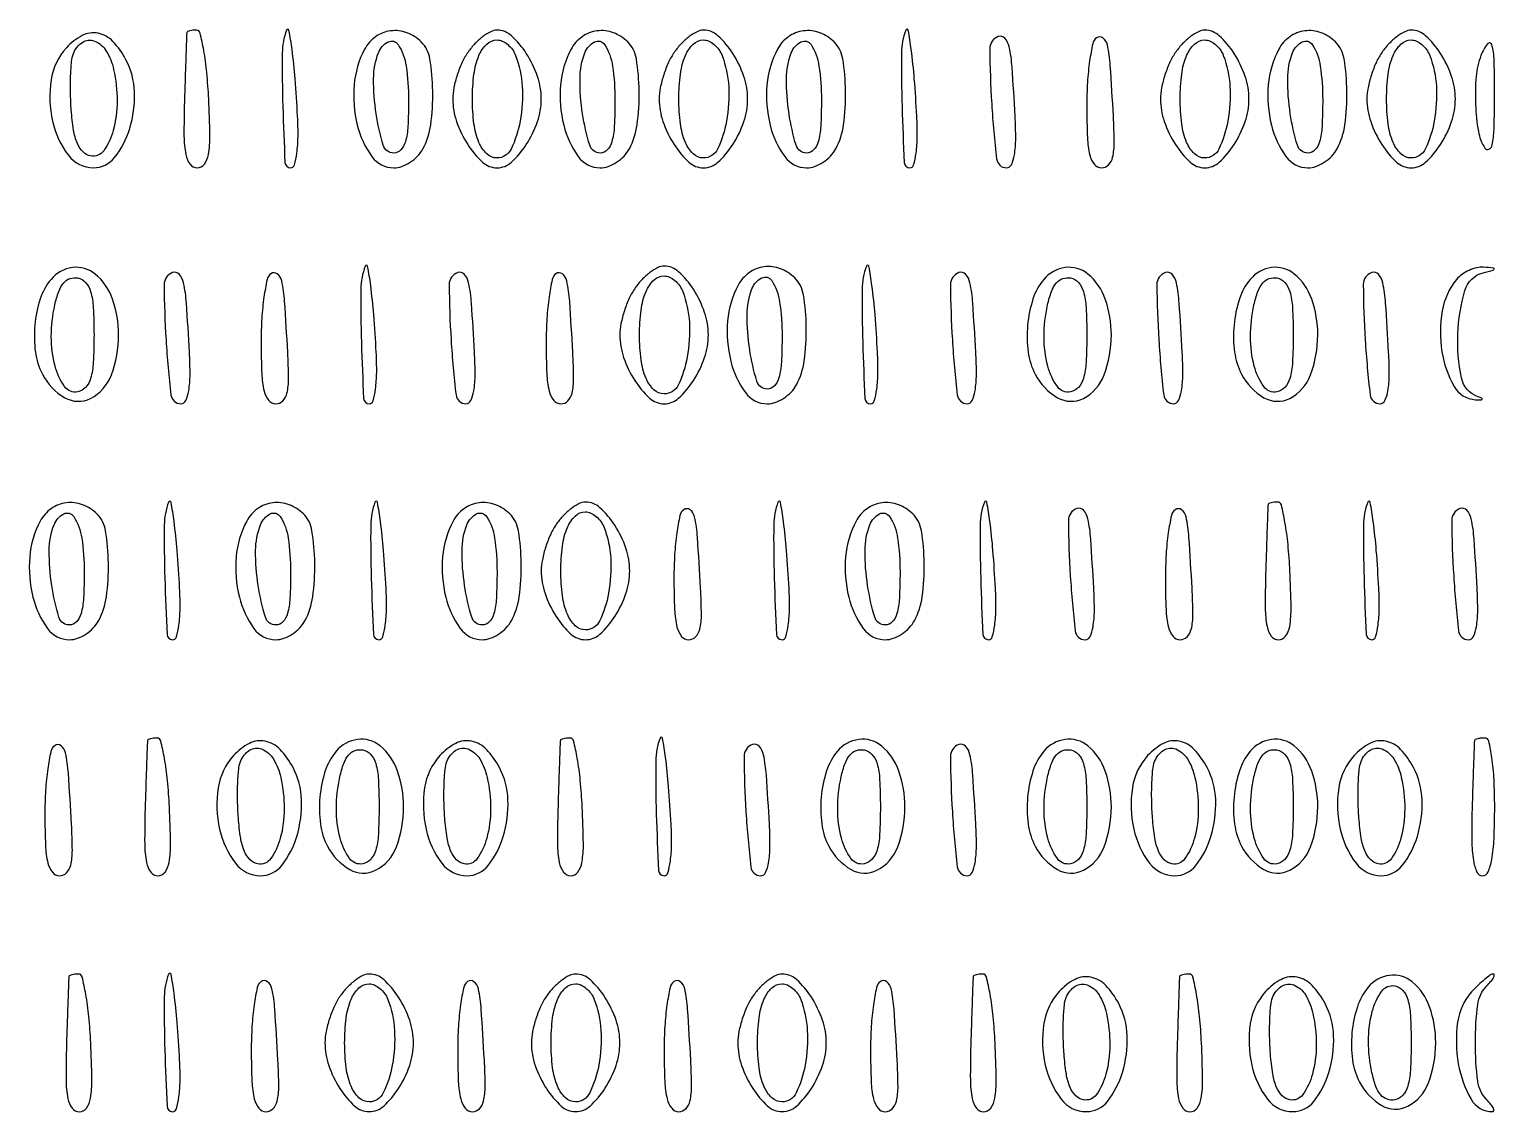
# Model space of a CAD drawing. Extents: x 3 to 461, y 1 to 447.
# Drawn here: x 311.9 to 461, y 121 to 231.1 of the extents above; entities that cross this region are included whole.
import ezdxf

# ---------------------------------------------------------------- set-up
doc = ezdxf.new("R2010")
doc.units = 0

msp = doc.modelspace()

# ---------------------------------------------------------------- linework, layer by layer
for points in [[(338.085151, 231, 0.087437), (337.651789, 228.669279, 0.009757), (337.706602, 223.246725, 0.004642), (337.928602, 217.543378, 0.400147), (338.5, 216.998831, 0.336411), (338.886905, 217.292325, 0.034554), (339.13417, 218.489231, 0.030884), (339.256808, 220.168701, 0.016523), (339.211239, 222.249378, 0.005952), (338.955966, 226.062615, 0.012309), (338.647873, 229.032599, 0.015502), (338.335815, 230.978859, 0.757581)], [(401.085151, 231, 0.087437), (400.651789, 228.669279, 0.009757), (400.706602, 223.246725, 0.004642), (400.928602, 217.543378, 0.400147), (401.5, 216.998831, 0.336411), (401.886905, 217.292325, 0.034554), (402.13417, 218.489231, 0.030884), (402.256808, 220.168701, 0.016523), (402.211239, 222.249378, 0.005952), (401.955966, 226.062615, 0.012309), (401.647873, 229.032599, 0.015502), (401.335815, 230.978859, 0.757581)], [(315.688493, 229.208283, 0.146573), (314.136518, 225.949737, 0.094226), (314.281883, 221.735413, 0.106996), (315.895251, 218.268519, 0.234686), (318.448984, 217, 0.229487), (320.59742, 218.040897, 0.094441), (322.130897, 220.98537, 0.08186), (322.613628, 224.722252, 0.112064), (321.750737, 227.991142, 0.070025), (320.423297, 229.846215, 0.154137), (318.912836, 230.679258, 0.170459), (317.30555, 230.453521, 0.089746)], [(320.5, 227, -0.054125), (320.846857, 223.802643, -0.06511), (320.454802, 220.806647, -0.088961), (319.488179, 218.740628, -0.293799), (318.158318, 218.202959, -0.150415), (317.3844, 218.611687, -0.097019), (316.813491, 219.459076, -0.060694), (316.421332, 220.832132, -0.021306), (316.186912, 222.873031, -0.013057), (316.106103, 224.642233, -0.014399), (316.121982, 226.356317, -0.013886), (316.218065, 227.813788, -0.068308), (316.405527, 228.614404, -0.156254), (317.323686, 229.758186, -0.244706), (318.551104, 229.886804, -0.164407), (319.752888, 228.871529, -0.081989)], [(327.948969, 230.75, 0.041225), (327.925395, 230.552751, 0.000213), (327.854482, 228.590464, 0.000953), (327.778922, 226.355126, 0.000604), (327.698969, 223.749453, 0.008385), (327.654197, 220.223465, 0.046603), (327.837795, 218.340736, 0.113805), (328.271336, 217.361997, 0.235737), (329, 216.9972, 0.240193), (329.728644, 217.367617, 0.11645), (330.143782, 218.357314, 0.045576), (330.287215, 220.286166, 0.007631), (330.167941, 223.997747, 0.012277), (329.97449, 226.682188, 0.020043), (329.663779, 228.943088, 0.014965), (329.294937, 230.703073, 0.34652), (328.917941, 231, 0.025607), (328.562603, 230.98179, 0.037541), (328.254655, 230.926562, 0.042043), (328.026543, 230.846759, 0.241769)], [(346.035184, 229.065741, 0.102467), (344.961603, 225.430656, 0.081153), (345.285668, 221.336995, 0.096792), (346.767299, 218.139596, 0.240451), (349, 217, 0.087112), (349.814841, 217.14305, 0.057687), (350.666888, 217.568188, 0.056109), (351.425485, 218.194495, 0.069395), (351.964816, 218.934259, 0.089), (352.755213, 221.369292, 0.037893), (352.963495, 224.803088, 0.036114), (352.675941, 228.08613, 0.157748), (351.8, 229.8, 0.10819), (350.338635, 230.736392, 0.120833), (348.679399, 230.926055, 0.123406), (347.146845, 230.32765, 0.115908)], [(350.5, 223.916667, -0.012409), (350.432981, 221.216686, -0.055186), (350.180769, 219.652778, -0.119089), (349.714204, 218.813188, -0.209622), (349, 218.5, -0.330718), (347.93144, 219.293583, -0.035307), (347.205859, 222.498684, -0.039267), (346.943035, 226.065474, -0.090614), (347.437438, 228.697562, -0.183417), (348.423445, 229.801104, -0.387822), (349.444309, 229.528284, -0.10731), (350.255965, 227.344995, -0.035546)], [(356.556704, 228.777494, 0.044665), (355.960362, 227.740155, 0.029378), (355.457282, 226.457321, 0.029541), (355.112573, 225.139961, 0.049256), (355, 224, 0.08296), (355.384051, 221.701247, 0.060137), (356.517914, 219.361199, 0.064438), (358.022747, 217.574726, 0.187674), (359.5, 217, 0.187674), (360.977253, 217.574726, 0.064438), (362.482086, 219.361199, 0.060137), (363.615949, 221.701247, 0.08296), (364, 224, 0.08296), (363.615949, 226.298753, 0.060137), (362.482086, 228.638801, 0.064438), (360.977253, 230.425274, 0.187674), (359.5, 231, 0.118749), (358.858798, 230.845537, 0.043522), (358.063438, 230.347139, 0.040112), (357.254788, 229.627905, 0.038184)], [(361.393011, 228.418213, -0.077848), (362.067957, 225.267426, -0.058914), (361.848321, 221.732228, -0.066921), (360.930747, 218.900765, -0.288574), (359.5, 218, -0.193661), (358.457969, 218.419329, -0.103071), (357.660311, 219.584745, -0.067458), (357.15885, 221.469182, -0.031352), (357, 224, -0.031352), (357.15885, 226.530818, -0.067458), (357.660311, 228.415255, -0.103071), (358.457969, 229.580671, -0.193661), (359.5, 230, -0.108103), (360.036953, 229.882535, -0.066431), (360.586556, 229.53535, -0.061865), (361.064978, 229.022986, -0.065386)], [(367.035184, 229.065741, 0.102467), (365.961603, 225.430656, 0.081153), (366.285668, 221.336995, 0.096792), (367.767299, 218.139596, 0.240451), (370, 217, 0.087112), (370.814841, 217.14305, 0.057687), (371.666888, 217.568188, 0.056109), (372.425485, 218.194495, 0.069395), (372.964816, 218.934259, 0.089), (373.755213, 221.369292, 0.037893), (373.963495, 224.803088, 0.036114), (373.675941, 228.08613, 0.157748), (372.8, 229.8, 0.10819), (371.338635, 230.736392, 0.120833), (369.679399, 230.926055, 0.123406), (368.146845, 230.32765, 0.115908)], [(371.5, 223.916667, -0.012409), (371.432981, 221.216686, -0.055186), (371.180769, 219.652778, -0.119089), (370.714204, 218.813188, -0.209622), (370, 218.5, -0.330718), (368.93144, 219.293583, -0.035307), (368.205859, 222.498684, -0.039267), (367.943035, 226.065474, -0.090614), (368.437438, 228.697562, -0.183417), (369.423445, 229.801104, -0.387822), (370.444309, 229.528284, -0.10731), (371.255965, 227.344995, -0.035546)], [(377.556704, 228.777494, 0.044665), (376.960362, 227.740155, 0.029378), (376.457282, 226.457321, 0.029541), (376.112573, 225.139961, 0.049256), (376, 224, 0.08296), (376.384051, 221.701247, 0.060137), (377.517914, 219.361199, 0.064438), (379.022747, 217.574726, 0.187674), (380.5, 217, 0.187674), (381.977253, 217.574726, 0.064438), (383.482086, 219.361199, 0.060137), (384.615949, 221.701247, 0.08296), (385, 224, 0.08296), (384.615949, 226.298753, 0.060137), (383.482086, 228.638801, 0.064438), (381.977253, 230.425274, 0.187674), (380.5, 231, 0.118749), (379.858798, 230.845537, 0.043522), (379.063438, 230.347139, 0.040112), (378.254788, 229.627905, 0.038184)], [(382.393011, 228.418213, -0.077848), (383.067957, 225.267426, -0.058914), (382.848321, 221.732228, -0.066921), (381.930747, 218.900765, -0.288574), (380.5, 218, -0.193661), (379.457969, 218.419329, -0.103071), (378.660311, 219.584745, -0.067458), (378.15885, 221.469182, -0.031352), (378, 224, -0.031352), (378.15885, 226.530818, -0.067458), (378.660311, 228.415255, -0.103071), (379.457969, 229.580671, -0.193661), (380.5, 230, -0.108103), (381.036953, 229.882535, -0.066431), (381.586556, 229.53535, -0.061865), (382.064978, 229.022986, -0.065386)], [(388.035184, 229.065741, 0.102467), (386.961603, 225.430656, 0.081153), (387.285668, 221.336995, 0.096792), (388.767299, 218.139596, 0.240451), (391, 217, 0.087112), (391.814841, 217.14305, 0.057687), (392.666888, 217.568188, 0.056109), (393.425485, 218.194495, 0.069395), (393.964816, 218.934259, 0.089), (394.755213, 221.369292, 0.037893), (394.963495, 224.803088, 0.036114), (394.675941, 228.08613, 0.157748), (393.8, 229.8, 0.10819), (392.338635, 230.736392, 0.120833), (390.679399, 230.926055, 0.123406), (389.146845, 230.32765, 0.115908)], [(392.5, 223.916667, -0.012409), (392.432981, 221.216686, -0.055186), (392.180769, 219.652778, -0.119089), (391.714204, 218.813188, -0.209622), (391, 218.5, -0.330718), (389.93144, 219.293583, -0.035307), (389.205859, 222.498684, -0.039267), (388.943035, 226.065474, -0.090614), (389.437438, 228.697562, -0.183417), (390.423445, 229.801104, -0.387822), (391.444309, 229.528284, -0.10731), (392.255965, 227.344995, -0.035546)], [(410.5, 230.346807, 0.322756), (409.629225, 229.118613, 0.013709), (409.826833, 223.488755, 0.013518), (410.329002, 217.895218, 0.380316), (411.335327, 216.999378, 0.293132), (411.829433, 217.315913, 0.066457), (412.135998, 218.313894, 0.040687), (412.271923, 219.928477, 0.014401), (412.211239, 222.249378, 0.003469), (411.902462, 227.233127, 0.034877), (411.614867, 229.295715, 0.129863), (411.175309, 230.168494, 0.302673)], [(420.5, 230.224355, 0.184699), (420.107947, 229.624161, 0.017745), (419.79375, 227.876306, 0.020716), (419.572865, 225.69568, 0.014882), (419.5, 223.248177, 0.009975), (419.56348, 220.066693, 0.048945), (419.809934, 218.288372, 0.111046), (420.273479, 217.344973, 0.227219), (421, 216.997555, 0.202174), (421.708203, 217.296787, 0.137198), (422.133048, 218.07564, 0.058818), (422.296213, 219.56433, 0.011652), (422.211239, 222.249378, 0.003302), (421.892537, 227.421329, 0.035821), (421.601458, 229.49047, 0.175802), (421.149353, 230.212521, 0.334226)], [(428.556704, 228.777494, 0.044665), (427.960362, 227.740155, 0.029378), (427.457282, 226.457321, 0.029541), (427.112573, 225.139961, 0.049256), (427, 224, 0.08296), (427.384051, 221.701247, 0.060137), (428.517914, 219.361199, 0.064438), (430.022747, 217.574726, 0.187674), (431.5, 217, 0.187674), (432.977253, 217.574726, 0.064438), (434.482086, 219.361199, 0.060137), (435.615949, 221.701247, 0.08296), (436, 224, 0.08296), (435.615949, 226.298753, 0.060137), (434.482086, 228.638801, 0.064438), (432.977253, 230.425274, 0.187674), (431.5, 231, 0.118749), (430.858798, 230.845537, 0.043522), (430.063438, 230.347139, 0.040112), (429.254788, 229.627905, 0.038184)], [(433.393011, 228.418213, -0.077848), (434.067957, 225.267426, -0.058914), (433.848321, 221.732228, -0.066921), (432.930747, 218.900765, -0.288574), (431.5, 218, -0.193661), (430.457969, 218.419329, -0.103071), (429.660311, 219.584745, -0.067458), (429.15885, 221.469182, -0.031352), (429, 224, -0.031352), (429.15885, 226.530818, -0.067458), (429.660311, 228.415255, -0.103071), (430.457969, 229.580671, -0.193661), (431.5, 230, -0.108103), (432.036953, 229.882535, -0.066431), (432.586556, 229.53535, -0.061865), (433.064978, 229.022986, -0.065386)], [(439.035184, 229.065741, 0.102467), (437.961603, 225.430656, 0.081153), (438.285668, 221.336995, 0.096792), (439.767299, 218.139596, 0.240451), (442, 217, 0.087112), (442.814841, 217.14305, 0.057687), (443.666888, 217.568188, 0.056109), (444.425485, 218.194495, 0.069395), (444.964816, 218.934259, 0.089), (445.755213, 221.369292, 0.037893), (445.963495, 224.803088, 0.036114), (445.675941, 228.08613, 0.157748), (444.8, 229.8, 0.10819), (443.338635, 230.736392, 0.120833), (441.679399, 230.926055, 0.123406), (440.146845, 230.32765, 0.115908)], [(443.5, 223.916667, -0.012409), (443.432981, 221.216686, -0.055186), (443.180769, 219.652778, -0.119089), (442.714204, 218.813188, -0.209622), (442, 218.5, -0.330718), (440.93144, 219.293583, -0.035307), (440.205859, 222.498684, -0.039267), (439.943035, 226.065474, -0.090614), (440.437438, 228.697562, -0.183417), (441.423445, 229.801104, -0.387822), (442.444309, 229.528284, -0.10731), (443.255965, 227.344995, -0.035546)], [(449.556704, 228.777494, 0.044665), (448.960362, 227.740155, 0.029378), (448.457282, 226.457321, 0.029541), (448.112573, 225.139961, 0.049256), (448, 224, 0.08296), (448.384051, 221.701247, 0.060137), (449.517914, 219.361199, 0.064438), (451.022747, 217.574726, 0.187674), (452.5, 217, 0.187674), (453.977253, 217.574726, 0.064438), (455.482086, 219.361199, 0.060137), (456.615949, 221.701247, 0.08296), (457, 224, 0.08296), (456.615949, 226.298753, 0.060137), (455.482086, 228.638801, 0.064438), (453.977253, 230.425274, 0.187674), (452.5, 231, 0.118749), (451.858798, 230.845537, 0.043522), (451.063438, 230.347139, 0.040112), (450.254788, 229.627905, 0.038184)], [(454.393011, 228.418213, -0.077848), (455.067957, 225.267426, -0.058914), (454.848321, 221.732228, -0.066921), (453.930747, 218.900765, -0.288574), (452.5, 218, -0.193661), (451.457969, 218.419329, -0.103071), (450.660311, 219.584745, -0.067458), (450.15885, 221.469182, -0.031352), (450, 224, -0.031352), (450.15885, 226.530818, -0.067458), (450.660311, 228.415255, -0.103071), (451.457969, 229.580671, -0.193661), (452.5, 230, -0.108103), (453.036953, 229.882535, -0.066431), (453.586556, 229.53535, -0.061865), (454.064978, 229.022986, -0.065386)], [(459.606989, 228.418213, 0.069778), (459.114693, 226.287643, 0.032375), (459.049185, 223.442673, 0.031654), (459.338037, 220.701609, 0.101712), (460, 219, 0.385706), (460.412307, 218.889958, 0.226497), (460.744463, 219.326991, 0.042474), (460.931594, 220.885336, 0.008041), (460.984687, 223.75, 0.005483), (460.948959, 227.945039, 0.066973), (460.704467, 229.528118, 0.618275), (460.261145, 229.607105, 0.06841)], [(314.128383, 205.654692, 0.094502), (313.029005, 203.662605, 0.056296), (312.480181, 201.001153, 0.055896), (312.537255, 198.255785, 0.087426), (313.249263, 196.008858, 0.141095), (315.527863, 193.619235, 0.256504), (318.150066, 193.549324, 0.186428), (320.262851, 195.926188, 0.089745), (321, 200, 0.083882), (320.383884, 203.646661, 0.137736), (318.606715, 206.197571, 0.207897), (316.303572, 206.856354, 0.188878)], [(318.5, 200, -0.012749), (318.428621, 197.201057, -0.057027), (318.159655, 195.585016, -0.114121), (317.64899, 194.663679, -0.163219), (316.841682, 194.208027, -0.294654), (315.507853, 194.745168, -0.089595), (314.543156, 196.814921, -0.065138), (314.157413, 199.827485, -0.053417), (314.512227, 203.055668, -0.033266), (314.910571, 204.426945, -0.089246), (315.420073, 205.30206, -0.134895), (316.06031, 205.737601, -0.130598), (316.841682, 205.791973, -0.163219), (317.64899, 205.336321, -0.114121), (318.159655, 204.414984, -0.057027), (318.428621, 202.798943, -0.012749)], [(326.5, 206.346807, 0.322756), (325.629225, 205.118613, 0.013709), (325.826833, 199.488755, 0.013518), (326.329002, 193.895218, 0.380316), (327.335327, 192.999378, 0.293132), (327.829433, 193.315913, 0.066457), (328.135998, 194.313894, 0.040687), (328.271923, 195.928477, 0.014401), (328.211239, 198.249378, 0.003469), (327.902462, 203.233127, 0.034877), (327.614867, 205.295715, 0.129863), (327.175309, 206.168494, 0.302673)], [(336.5, 206.224355, 0.184699), (336.107947, 205.624161, 0.017745), (335.79375, 203.876306, 0.020716), (335.572865, 201.69568, 0.014882), (335.5, 199.248177, 0.009975), (335.56348, 196.066693, 0.048945), (335.809934, 194.288372, 0.111046), (336.273479, 193.344973, 0.227219), (337, 192.997555, 0.202174), (337.708203, 193.296787, 0.137198), (338.133048, 194.07564, 0.058818), (338.296213, 195.56433, 0.011652), (338.211239, 198.249378, 0.003302), (337.892537, 203.421329, 0.035821), (337.601458, 205.49047, 0.175802), (337.149353, 206.212521, 0.334226)], [(346.085151, 207, 0.087437), (345.651789, 204.669279, 0.009757), (345.706602, 199.246725, 0.004642), (345.928602, 193.543378, 0.400147), (346.5, 192.998831, 0.336411), (346.886905, 193.292325, 0.034554), (347.13417, 194.489231, 0.030884), (347.256808, 196.168701, 0.016523), (347.211239, 198.249378, 0.005952), (346.955966, 202.062615, 0.012309), (346.647873, 205.032599, 0.015502), (346.335815, 206.978859, 0.757581)], [(355.5, 206.346807, 0.322756), (354.629225, 205.118613, 0.013709), (354.826833, 199.488755, 0.013518), (355.329002, 193.895218, 0.380316), (356.335327, 192.999378, 0.293132), (356.829433, 193.315913, 0.066457), (357.135998, 194.313894, 0.040687), (357.271923, 195.928477, 0.014401), (357.211239, 198.249378, 0.003469), (356.902462, 203.233127, 0.034877), (356.614867, 205.295715, 0.129863), (356.175309, 206.168494, 0.302673)], [(365.5, 206.224355, 0.184699), (365.107947, 205.624161, 0.017745), (364.79375, 203.876306, 0.020716), (364.572865, 201.69568, 0.014882), (364.5, 199.248177, 0.009975), (364.56348, 196.066693, 0.048945), (364.809934, 194.288372, 0.111046), (365.273479, 193.344973, 0.227219), (366, 192.997555, 0.202174), (366.708203, 193.296787, 0.137198), (367.133048, 194.07564, 0.058818), (367.296213, 195.56433, 0.011652), (367.211239, 198.249378, 0.003302), (366.892537, 203.421329, 0.035821), (366.601458, 205.49047, 0.175802), (366.149353, 206.212521, 0.334226)], [(373.556704, 204.777494, 0.044665), (372.960362, 203.740155, 0.029378), (372.457282, 202.457321, 0.029541), (372.112573, 201.139961, 0.049256), (372, 200, 0.08296), (372.384051, 197.701247, 0.060137), (373.517914, 195.361199, 0.064438), (375.022747, 193.574726, 0.187674), (376.5, 193, 0.187674), (377.977253, 193.574726, 0.064438), (379.482086, 195.361199, 0.060137), (380.615949, 197.701247, 0.08296), (381, 200, 0.08296), (380.615949, 202.298753, 0.060137), (379.482086, 204.638801, 0.064438), (377.977253, 206.425274, 0.187674), (376.5, 207, 0.118749), (375.858798, 206.845537, 0.043522), (375.063438, 206.347139, 0.040112), (374.254788, 205.627905, 0.038184)], [(378.393011, 204.418213, -0.077848), (379.067957, 201.267426, -0.058914), (378.848321, 197.732228, -0.066921), (377.930747, 194.900765, -0.288574), (376.5, 194, -0.193661), (375.457969, 194.419329, -0.103071), (374.660311, 195.584745, -0.067458), (374.15885, 197.469182, -0.031352), (374, 200, -0.031352), (374.15885, 202.530818, -0.067458), (374.660311, 204.415255, -0.103071), (375.457969, 205.580671, -0.193661), (376.5, 206, -0.108103), (377.036953, 205.882535, -0.066431), (377.586556, 205.53535, -0.061865), (378.064978, 205.022986, -0.065386)], [(384.035184, 205.065741, 0.102467), (382.961603, 201.430656, 0.081153), (383.285668, 197.336995, 0.096792), (384.767299, 194.139596, 0.240451), (387, 193, 0.087112), (387.814841, 193.14305, 0.057687), (388.666888, 193.568188, 0.056109), (389.425485, 194.194495, 0.069395), (389.964816, 194.934259, 0.089), (390.755213, 197.369292, 0.037893), (390.963495, 200.803088, 0.036114), (390.675941, 204.08613, 0.157748), (389.8, 205.8, 0.10819), (388.338635, 206.736392, 0.120833), (386.679399, 206.926055, 0.123406), (385.146845, 206.32765, 0.115908)], [(388.5, 199.916667, -0.012409), (388.432981, 197.216686, -0.055186), (388.180769, 195.652778, -0.119089), (387.714204, 194.813188, -0.209622), (387, 194.5, -0.330718), (385.93144, 195.293583, -0.035307), (385.205859, 198.498684, -0.039267), (384.943035, 202.065474, -0.090614), (385.437438, 204.697562, -0.183417), (386.423445, 205.801104, -0.387822), (387.444309, 205.528284, -0.10731), (388.255965, 203.344995, -0.035546)], [(397.085151, 207, 0.087437), (396.651789, 204.669279, 0.009757), (396.706602, 199.246725, 0.004642), (396.928602, 193.543378, 0.400147), (397.5, 192.998831, 0.336411), (397.886905, 193.292325, 0.034554), (398.13417, 194.489231, 0.030884), (398.256808, 196.168701, 0.016523), (398.211239, 198.249378, 0.005952), (397.955966, 202.062615, 0.012309), (397.647873, 205.032599, 0.015502), (397.335815, 206.978859, 0.757581)], [(406.5, 206.346807, 0.322756), (405.629225, 205.118613, 0.013709), (405.826833, 199.488755, 0.013518), (406.329002, 193.895218, 0.380316), (407.335327, 192.999378, 0.293132), (407.829433, 193.315913, 0.066457), (408.135998, 194.313894, 0.040687), (408.271923, 195.928477, 0.014401), (408.211239, 198.249378, 0.003469), (407.902462, 203.233127, 0.034877), (407.614867, 205.295715, 0.129863), (407.175309, 206.168494, 0.302673)], [(415.128383, 205.654692, 0.094502), (414.029005, 203.662605, 0.056296), (413.480181, 201.001153, 0.055896), (413.537255, 198.255785, 0.087426), (414.249263, 196.008858, 0.141095), (416.527863, 193.619235, 0.256504), (419.150066, 193.549324, 0.186428), (421.262851, 195.926188, 0.089745), (422, 200, 0.083882), (421.383884, 203.646661, 0.137736), (419.606715, 206.197571, 0.207897), (417.303572, 206.856354, 0.188878)], [(419.5, 200, -0.012749), (419.428621, 197.201057, -0.057027), (419.159655, 195.585016, -0.114121), (418.64899, 194.663679, -0.163219), (417.841682, 194.208027, -0.294654), (416.507853, 194.745168, -0.089595), (415.543156, 196.814921, -0.065138), (415.157413, 199.827485, -0.053417), (415.512227, 203.055668, -0.033266), (415.910571, 204.426945, -0.089246), (416.420073, 205.30206, -0.134895), (417.06031, 205.737601, -0.130598), (417.841682, 205.791973, -0.163219), (418.64899, 205.336321, -0.114121), (419.159655, 204.414984, -0.057027), (419.428621, 202.798943, -0.012749)], [(427.5, 206.346807, 0.322756), (426.629225, 205.118613, 0.013709), (426.826833, 199.488755, 0.013518), (427.329002, 193.895218, 0.380316), (428.335327, 192.999378, 0.293132), (428.829433, 193.315913, 0.066457), (429.135998, 194.313894, 0.040687), (429.271923, 195.928477, 0.014401), (429.211239, 198.249378, 0.003469), (428.902462, 203.233127, 0.034877), (428.614867, 205.295715, 0.129863), (428.175309, 206.168494, 0.302673)], [(436.128383, 205.654692, 0.094502), (435.029005, 203.662605, 0.056296), (434.480181, 201.001153, 0.055896), (434.537255, 198.255785, 0.087426), (435.249263, 196.008858, 0.141095), (437.527863, 193.619235, 0.256504), (440.150066, 193.549324, 0.186428), (442.262851, 195.926188, 0.089745), (443, 200, 0.083882), (442.383884, 203.646661, 0.137736), (440.606715, 206.197571, 0.207897), (438.303572, 206.856354, 0.188878)], [(440.5, 200, -0.012749), (440.428621, 197.201057, -0.057027), (440.159655, 195.585016, -0.114121), (439.64899, 194.663679, -0.163219), (438.841682, 194.208027, -0.294654), (437.507853, 194.745168, -0.089595), (436.543156, 196.814921, -0.065138), (436.157413, 199.827485, -0.053417), (436.512227, 203.055668, -0.033266), (436.910571, 204.426945, -0.089246), (437.420073, 205.30206, -0.134895), (438.06031, 205.737601, -0.130598), (438.841682, 205.791973, -0.163219), (439.64899, 205.336321, -0.114121), (440.159655, 204.414984, -0.057027), (440.428621, 202.798943, -0.012749)], [(448.5, 206.346807, 0.322756), (447.629225, 205.118613, 0.013709), (447.826833, 199.488755, 0.013518), (448.329002, 193.895218, 0.380316), (449.335327, 192.999378, 0.293132), (449.829433, 193.315913, 0.066457), (450.135998, 194.313894, 0.040687), (450.271923, 195.928477, 0.014401), (450.211239, 198.249378, 0.003469), (449.902462, 203.233127, 0.034877), (449.614867, 205.295715, 0.129863), (449.175309, 206.168494, 0.302673)], [(457.128383, 205.654692, 0.132013), (455.663901, 202.46328, 0.080528), (455.634706, 198.291062, 0.091521), (456.864753, 194.771808, 0.250247), (459.025117, 193.412567, 0.013599), (459.553858, 193.3893, 0.207978), (459.718997, 193.457825, 0.516859), (459.699514, 193.560947, 0.024739), (459.316149, 193.714294, -0.264486), (457.619722, 195.638284, -0.061359), (457.248633, 200.10269, -0.061305), (457.9722, 204.527529, -0.262842), (459.816149, 206.323414, 0.003066), (460.85236, 206.60381, 0.309421), (460.94425, 206.712852, 0.418303), (460.867356, 206.805587, 0.003749), (459.872445, 206.883999, 0.074273), (459.167371, 206.829514, 0.048985), (458.39501, 206.57074, 0.048404), (457.675768, 206.160922, 0.065953)], [(313.035184, 181.065741, 0.102467), (311.961603, 177.430656, 0.081153), (312.285668, 173.336995, 0.096792), (313.767299, 170.139596, 0.240451), (316, 169, 0.087112), (316.814841, 169.14305, 0.057687), (317.666888, 169.568188, 0.056109), (318.425485, 170.194495, 0.069395), (318.964816, 170.934259, 0.089), (319.755213, 173.369292, 0.037893), (319.963495, 176.803088, 0.036114), (319.675941, 180.08613, 0.157748), (318.8, 181.8, 0.10819), (317.338635, 182.736392, 0.120833), (315.679399, 182.926055, 0.123406), (314.146845, 182.32765, 0.115908)], [(317.5, 175.916667, -0.012409), (317.432981, 173.216686, -0.055186), (317.180769, 171.652778, -0.119089), (316.714204, 170.813188, -0.209622), (316, 170.5, -0.330718), (314.93144, 171.293583, -0.035307), (314.205859, 174.498684, -0.039267), (313.943035, 178.065474, -0.090614), (314.437438, 180.697562, -0.183417), (315.423445, 181.801104, -0.387822), (316.444309, 181.528284, -0.10731), (317.255965, 179.344995, -0.035546)], [(326.085151, 183, 0.087437), (325.651789, 180.669279, 0.009757), (325.706602, 175.246725, 0.004642), (325.928602, 169.543378, 0.400147), (326.5, 168.998831, 0.336411), (326.886905, 169.292325, 0.034554), (327.13417, 170.489231, 0.030884), (327.256808, 172.168701, 0.016523), (327.211239, 174.249378, 0.005952), (326.955966, 178.062615, 0.012309), (326.647873, 181.032599, 0.015502), (326.335815, 182.978859, 0.757581)], [(334.035184, 181.065741, 0.102467), (332.961603, 177.430656, 0.081153), (333.285668, 173.336995, 0.096792), (334.767299, 170.139596, 0.240451), (337, 169, 0.087112), (337.814841, 169.14305, 0.057687), (338.666888, 169.568188, 0.056109), (339.425485, 170.194495, 0.069395), (339.964816, 170.934259, 0.089), (340.755213, 173.369292, 0.037893), (340.963495, 176.803088, 0.036114), (340.675941, 180.08613, 0.157748), (339.8, 181.8, 0.10819), (338.338635, 182.736392, 0.120833), (336.679399, 182.926055, 0.123406), (335.146845, 182.32765, 0.115908)], [(338.5, 175.916667, -0.012409), (338.432981, 173.216686, -0.055186), (338.180769, 171.652778, -0.119089), (337.714204, 170.813188, -0.209622), (337, 170.5, -0.330718), (335.93144, 171.293583, -0.035307), (335.205859, 174.498684, -0.039267), (334.943035, 178.065474, -0.090614), (335.437438, 180.697562, -0.183417), (336.423445, 181.801104, -0.387822), (337.444309, 181.528284, -0.10731), (338.255965, 179.344995, -0.035546)], [(347.085151, 183, 0.087437), (346.651789, 180.669279, 0.009757), (346.706602, 175.246725, 0.004642), (346.928602, 169.543378, 0.400147), (347.5, 168.998831, 0.336411), (347.886905, 169.292325, 0.034554), (348.13417, 170.489231, 0.030884), (348.256808, 172.168701, 0.016523), (348.211239, 174.249378, 0.005952), (347.955966, 178.062615, 0.012309), (347.647873, 181.032599, 0.015502), (347.335815, 182.978859, 0.757581)], [(355.035184, 181.065741, 0.102467), (353.961603, 177.430656, 0.081153), (354.285668, 173.336995, 0.096792), (355.767299, 170.139596, 0.240451), (358, 169, 0.087112), (358.814841, 169.14305, 0.057687), (359.666888, 169.568188, 0.056109), (360.425485, 170.194495, 0.069395), (360.964816, 170.934259, 0.089), (361.755213, 173.369292, 0.037893), (361.963495, 176.803088, 0.036114), (361.675941, 180.08613, 0.157748), (360.8, 181.8, 0.10819), (359.338635, 182.736392, 0.120833), (357.679399, 182.926055, 0.123406), (356.146845, 182.32765, 0.115908)], [(359.5, 175.916667, -0.012409), (359.432981, 173.216686, -0.055186), (359.180769, 171.652778, -0.119089), (358.714204, 170.813188, -0.209622), (358, 170.5, -0.330718), (356.93144, 171.293583, -0.035307), (356.205859, 174.498684, -0.039267), (355.943035, 178.065474, -0.090614), (356.437438, 180.697562, -0.183417), (357.423445, 181.801104, -0.387822), (358.444309, 181.528284, -0.10731), (359.255965, 179.344995, -0.035546)], [(365.556704, 180.777494, 0.044665), (364.960362, 179.740155, 0.029378), (364.457282, 178.457321, 0.029541), (364.112573, 177.139961, 0.049256), (364, 176, 0.08296), (364.384051, 173.701247, 0.060137), (365.517914, 171.361199, 0.064438), (367.022747, 169.574726, 0.187674), (368.5, 169, 0.187674), (369.977253, 169.574726, 0.064438), (371.482086, 171.361199, 0.060137), (372.615949, 173.701247, 0.08296), (373, 176, 0.08296), (372.615949, 178.298753, 0.060137), (371.482086, 180.638801, 0.064438), (369.977253, 182.425274, 0.187674), (368.5, 183, 0.118749), (367.858798, 182.845537, 0.043522), (367.063438, 182.347139, 0.040112), (366.254788, 181.627905, 0.038184)], [(370.393011, 180.418213, -0.077848), (371.067957, 177.267426, -0.058914), (370.848321, 173.732228, -0.066921), (369.930747, 170.900765, -0.288574), (368.5, 170, -0.193661), (367.457969, 170.419329, -0.103071), (366.660311, 171.584745, -0.067458), (366.15885, 173.469182, -0.031352), (366, 176, -0.031352), (366.15885, 178.530818, -0.067458), (366.660311, 180.415255, -0.103071), (367.457969, 181.580671, -0.193661), (368.5, 182, -0.108103), (369.036953, 181.882535, -0.066431), (369.586556, 181.53535, -0.061865), (370.064978, 181.022986, -0.065386)], [(378.5, 182.224355, 0.184699), (378.107947, 181.624161, 0.017745), (377.79375, 179.876306, 0.020716), (377.572865, 177.69568, 0.014882), (377.5, 175.248177, 0.009975), (377.56348, 172.066693, 0.048945), (377.809934, 170.288372, 0.111046), (378.273479, 169.344973, 0.227219), (379, 168.997555, 0.202174), (379.708203, 169.296787, 0.137198), (380.133048, 170.07564, 0.058818), (380.296213, 171.56433, 0.011652), (380.211239, 174.249378, 0.003302), (379.892537, 179.421329, 0.035821), (379.601458, 181.49047, 0.175802), (379.149353, 182.212521, 0.334226)], [(388.085151, 183, 0.087437), (387.651789, 180.669279, 0.009757), (387.706602, 175.246725, 0.004642), (387.928602, 169.543378, 0.400147), (388.5, 168.998831, 0.336411), (388.886905, 169.292325, 0.034554), (389.13417, 170.489231, 0.030884), (389.256808, 172.168701, 0.016523), (389.211239, 174.249378, 0.005952), (388.955966, 178.062615, 0.012309), (388.647873, 181.032599, 0.015502), (388.335815, 182.978859, 0.757581)], [(396.035184, 181.065741, 0.102467), (394.961603, 177.430656, 0.081153), (395.285668, 173.336995, 0.096792), (396.767299, 170.139596, 0.240451), (399, 169, 0.087112), (399.814841, 169.14305, 0.057687), (400.666888, 169.568188, 0.056109), (401.425485, 170.194495, 0.069395), (401.964816, 170.934259, 0.089), (402.755213, 173.369292, 0.037893), (402.963495, 176.803088, 0.036114), (402.675941, 180.08613, 0.157748), (401.8, 181.8, 0.10819), (400.338635, 182.736392, 0.120833), (398.679399, 182.926055, 0.123406), (397.146845, 182.32765, 0.115908)], [(400.5, 175.916667, -0.012409), (400.432981, 173.216686, -0.055186), (400.180769, 171.652778, -0.119089), (399.714204, 170.813188, -0.209622), (399, 170.5, -0.330718), (397.93144, 171.293583, -0.035307), (397.205859, 174.498684, -0.039267), (396.943035, 178.065474, -0.090614), (397.437438, 180.697562, -0.183417), (398.423445, 181.801104, -0.387822), (399.444309, 181.528284, -0.10731), (400.255965, 179.344995, -0.035546)], [(409.085151, 183, 0.087437), (408.651789, 180.669279, 0.009757), (408.706602, 175.246725, 0.004642), (408.928602, 169.543378, 0.400147), (409.5, 168.998831, 0.336411), (409.886905, 169.292325, 0.034554), (410.13417, 170.489231, 0.030884), (410.256808, 172.168701, 0.016523), (410.211239, 174.249378, 0.005952), (409.955966, 178.062615, 0.012309), (409.647873, 181.032599, 0.015502), (409.335815, 182.978859, 0.757581)], [(418.5, 182.346807, 0.322756), (417.629225, 181.118613, 0.013709), (417.826833, 175.488755, 0.013518), (418.329002, 169.895218, 0.380316), (419.335327, 168.999378, 0.293132), (419.829433, 169.315913, 0.066457), (420.135998, 170.313894, 0.040687), (420.271923, 171.928477, 0.014401), (420.211239, 174.249378, 0.003469), (419.902462, 179.233127, 0.034877), (419.614867, 181.295715, 0.129863), (419.175309, 182.168494, 0.302673)], [(428.5, 182.224355, 0.184699), (428.107947, 181.624161, 0.017745), (427.79375, 179.876306, 0.020716), (427.572865, 177.69568, 0.014882), (427.5, 175.248177, 0.009975), (427.56348, 172.066693, 0.048945), (427.809934, 170.288372, 0.111046), (428.273479, 169.344973, 0.227219), (429, 168.997555, 0.202174), (429.708203, 169.296787, 0.137198), (430.133048, 170.07564, 0.058818), (430.296213, 171.56433, 0.011652), (430.211239, 174.249378, 0.003302), (429.892537, 179.421329, 0.035821), (429.601458, 181.49047, 0.175802), (429.149353, 182.212521, 0.334226)], [(437.948969, 182.75, 0.041225), (437.925395, 182.552751, 0.000213), (437.854482, 180.590464, 0.000953), (437.778922, 178.355126, 0.000604), (437.698969, 175.749453, 0.008385), (437.654197, 172.223465, 0.046603), (437.837795, 170.340736, 0.113805), (438.271336, 169.361997, 0.235737), (439, 168.9972, 0.240193), (439.728644, 169.367617, 0.11645), (440.143782, 170.357314, 0.045576), (440.287215, 172.286166, 0.007631), (440.167941, 175.997747, 0.012277), (439.97449, 178.682188, 0.020043), (439.663779, 180.943088, 0.014965), (439.294937, 182.703073, 0.34652), (438.917941, 183, 0.025607), (438.562603, 182.98179, 0.037541), (438.254655, 182.926562, 0.042043), (438.026543, 182.846759, 0.241769)], [(448.085151, 183, 0.087437), (447.651789, 180.669279, 0.009757), (447.706602, 175.246725, 0.004642), (447.928602, 169.543378, 0.400147), (448.5, 168.998831, 0.336411), (448.886905, 169.292325, 0.034554), (449.13417, 170.489231, 0.030884), (449.256808, 172.168701, 0.016523), (449.211239, 174.249378, 0.005952), (448.955966, 178.062615, 0.012309), (448.647873, 181.032599, 0.015502), (448.335815, 182.978859, 0.757581)], [(457.5, 182.346807, 0.322756), (456.629225, 181.118613, 0.013709), (456.826833, 175.488755, 0.013518), (457.329002, 169.895218, 0.380316), (458.335327, 168.999378, 0.293132), (458.829433, 169.315913, 0.066457), (459.135998, 170.313894, 0.040687), (459.271923, 171.928477, 0.014401), (459.211239, 174.249378, 0.003469), (458.902462, 179.233127, 0.034877), (458.614867, 181.295715, 0.129863), (458.175309, 182.168494, 0.302673)], [(314.5, 158.224355, 0.184699), (314.107947, 157.624161, 0.017745), (313.79375, 155.876306, 0.020716), (313.572865, 153.69568, 0.014882), (313.5, 151.248177, 0.009975), (313.56348, 148.066693, 0.048945), (313.809934, 146.288372, 0.111046), (314.273479, 145.344973, 0.227219), (315, 144.997555, 0.202174), (315.708203, 145.296787, 0.137198), (316.133048, 146.07564, 0.058818), (316.296213, 147.56433, 0.011652), (316.211239, 150.249378, 0.003302), (315.892537, 155.421329, 0.035821), (315.601458, 157.49047, 0.175802), (315.149353, 158.212521, 0.334226)], [(323.948969, 158.75, 0.041225), (323.925395, 158.552751, 0.000213), (323.854482, 156.590464, 0.000953), (323.778922, 154.355126, 0.000604), (323.698969, 151.749453, 0.008385), (323.654197, 148.223465, 0.046603), (323.837795, 146.340736, 0.113805), (324.271336, 145.361997, 0.235737), (325, 144.9972, 0.240193), (325.728644, 145.367617, 0.11645), (326.143782, 146.357314, 0.045576), (326.287215, 148.286166, 0.007631), (326.167941, 151.997747, 0.012277), (325.97449, 154.682188, 0.020043), (325.663779, 156.943088, 0.014965), (325.294937, 158.703073, 0.34652), (324.917941, 159, 0.025607), (324.562603, 158.98179, 0.037541), (324.254655, 158.926562, 0.042043), (324.026543, 158.846759, 0.241769)], [(332.688493, 157.208283, 0.146573), (331.136518, 153.949737, 0.094226), (331.281883, 149.735413, 0.106996), (332.895251, 146.268519, 0.234686), (335.448984, 145, 0.229487), (337.59742, 146.040897, 0.094441), (339.130897, 148.98537, 0.08186), (339.613628, 152.722252, 0.112064), (338.750737, 155.991142, 0.070025), (337.423297, 157.846215, 0.154137), (335.912836, 158.679258, 0.170459), (334.30555, 158.453521, 0.089746)], [(343.128383, 157.654692, 0.094502), (342.029005, 155.662605, 0.056296), (341.480181, 153.001153, 0.055896), (341.537255, 150.255785, 0.087426), (342.249263, 148.008858, 0.141095), (344.527863, 145.619235, 0.256504), (347.150066, 145.549324, 0.186428), (349.262851, 147.926188, 0.089745), (350, 152, 0.083882), (349.383884, 155.646661, 0.137736), (347.606715, 158.197571, 0.207897), (345.303572, 158.856354, 0.188878)], [(353.688493, 157.208283, 0.146573), (352.136518, 153.949737, 0.094226), (352.281883, 149.735413, 0.106996), (353.895251, 146.268519, 0.234686), (356.448984, 145, 0.229487), (358.59742, 146.040897, 0.094441), (360.130897, 148.98537, 0.08186), (360.613628, 152.722252, 0.112064), (359.750737, 155.991142, 0.070025), (358.423297, 157.846215, 0.154137), (356.912836, 158.679258, 0.170459), (355.30555, 158.453521, 0.089746)], [(365.948969, 158.75, 0.041225), (365.925395, 158.552751, 0.000213), (365.854482, 156.590464, 0.000953), (365.778922, 154.355126, 0.000604), (365.698969, 151.749453, 0.008385), (365.654197, 148.223465, 0.046603), (365.837795, 146.340736, 0.113805), (366.271336, 145.361997, 0.235737), (367, 144.9972, 0.240193), (367.728644, 145.367617, 0.11645), (368.143782, 146.357314, 0.045576), (368.287215, 148.286166, 0.007631), (368.167941, 151.997747, 0.012277), (367.97449, 154.682188, 0.020043), (367.663779, 156.943088, 0.014965), (367.294937, 158.703073, 0.34652), (366.917941, 159, 0.025607), (366.562603, 158.98179, 0.037541), (366.254655, 158.926562, 0.042043), (366.026543, 158.846759, 0.241769)], [(376.085151, 159, 0.087437), (375.651789, 156.669279, 0.009757), (375.706602, 151.246725, 0.004642), (375.928602, 145.543378, 0.400147), (376.5, 144.998831, 0.336411), (376.886905, 145.292325, 0.034554), (377.13417, 146.489231, 0.030884), (377.256808, 148.168701, 0.016523), (377.211239, 150.249378, 0.005952), (376.955966, 154.062615, 0.012309), (376.647873, 157.032599, 0.015502), (376.335815, 158.978859, 0.757581)], [(385.5, 158.346807, 0.322756), (384.629225, 157.118613, 0.013709), (384.826833, 151.488755, 0.013518), (385.329002, 145.895218, 0.380316), (386.335327, 144.999378, 0.293132), (386.829433, 145.315913, 0.066457), (387.135998, 146.313894, 0.040687), (387.271923, 147.928477, 0.014401), (387.211239, 150.249378, 0.003469), (386.902462, 155.233127, 0.034877), (386.614867, 157.295715, 0.129863), (386.175309, 158.168494, 0.302673)], [(394.128383, 157.654692, 0.094502), (393.029005, 155.662605, 0.056296), (392.480181, 153.001153, 0.055896), (392.537255, 150.255785, 0.087426), (393.249263, 148.008858, 0.141095), (395.527863, 145.619235, 0.256504), (398.150066, 145.549324, 0.186428), (400.262851, 147.926188, 0.089745), (401, 152, 0.083882), (400.383884, 155.646661, 0.137736), (398.606715, 158.197571, 0.207897), (396.303572, 158.856354, 0.188878)], [(406.5, 158.346807, 0.322756), (405.629225, 157.118613, 0.013709), (405.826833, 151.488755, 0.013518), (406.329002, 145.895218, 0.380316), (407.335327, 144.999378, 0.293132), (407.829433, 145.315913, 0.066457), (408.135998, 146.313894, 0.040687), (408.271923, 147.928477, 0.014401), (408.211239, 150.249378, 0.003469), (407.902462, 155.233127, 0.034877), (407.614867, 157.295715, 0.129863), (407.175309, 158.168494, 0.302673)], [(415.128383, 157.654692, 0.094502), (414.029005, 155.662605, 0.056296), (413.480181, 153.001153, 0.055896), (413.537255, 150.255785, 0.087426), (414.249263, 148.008858, 0.141095), (416.527863, 145.619235, 0.256504), (419.150066, 145.549324, 0.186428), (421.262851, 147.926188, 0.089745), (422, 152, 0.083882), (421.383884, 155.646661, 0.137736), (419.606715, 158.197571, 0.207897), (417.303572, 158.856354, 0.188878)], [(425.688493, 157.208283, 0.146573), (424.136518, 153.949737, 0.094226), (424.281883, 149.735413, 0.106996), (425.895251, 146.268519, 0.234686), (428.448984, 145, 0.229487), (430.59742, 146.040897, 0.094441), (432.130897, 148.98537, 0.08186), (432.613628, 152.722252, 0.112064), (431.750737, 155.991142, 0.070025), (430.423297, 157.846215, 0.154137), (428.912836, 158.679258, 0.170459), (427.30555, 158.453521, 0.089746)], [(436.128383, 157.654692, 0.094502), (435.029005, 155.662605, 0.056296), (434.480181, 153.001153, 0.055896), (434.537255, 150.255785, 0.087426), (435.249263, 148.008858, 0.141095), (437.527863, 145.619235, 0.256504), (440.150066, 145.549324, 0.186428), (442.262851, 147.926188, 0.089745), (443, 152, 0.083882), (442.383884, 155.646661, 0.137736), (440.606715, 158.197571, 0.207897), (438.303572, 158.856354, 0.188878)], [(446.688493, 157.208283, 0.146573), (445.136518, 153.949737, 0.094226), (445.281883, 149.735413, 0.106996), (446.895251, 146.268519, 0.234686), (449.448984, 145, 0.229487), (451.59742, 146.040897, 0.094441), (453.130897, 148.98537, 0.08186), (453.613628, 152.722252, 0.112064), (452.750737, 155.991142, 0.070025), (451.423297, 157.846215, 0.154137), (449.912836, 158.679258, 0.170459), (448.30555, 158.453521, 0.089746)], [(458.948969, 158.75, 0.041225), (458.925395, 158.552751, 0.000213), (458.854482, 156.590464, 0.000953), (458.778922, 154.355126, 0.000604), (458.698969, 151.749453, 0.009954), (458.668599, 148.572651, 0.036046), (458.834894, 146.559259, 0.064447), (459.180388, 145.372017, 0.298231), (459.75, 144.999453, 0.300278), (460.326277, 145.380201, 0.056765), (460.705338, 146.64998, 0.034114), (460.934618, 148.754989, 0.010073), (461, 152, 0.01259), (460.930567, 154.756986, 0.022889), (460.714286, 157, 0.020168), (460.405433, 158.676067, 0.350432), (460, 159, 0.023492), (459.613192, 158.981816, 0.034907), (459.27876, 158.926562, 0.037848), (459.029605, 158.846976, 0.251245)], [(337.5, 155, -0.054125), (337.846857, 151.802643, -0.06511), (337.454802, 148.806647, -0.088961), (336.488179, 146.740628, -0.293799), (335.158318, 146.202959, -0.150415), (334.3844, 146.611687, -0.097019), (333.813491, 147.459076, -0.060694), (333.421332, 148.832132, -0.021306), (333.186912, 150.873031, -0.013057), (333.106103, 152.642233, -0.014399), (333.121982, 154.356317, -0.013886), (333.218065, 155.813788, -0.068308), (333.405527, 156.614404, -0.156254), (334.323686, 157.758186, -0.244706), (335.551104, 157.886804, -0.164407), (336.752888, 156.871529, -0.081989)], [(347.5, 152, -0.012749), (347.428621, 149.201057, -0.057027), (347.159655, 147.585016, -0.114121), (346.64899, 146.663679, -0.163219), (345.841682, 146.208027, -0.294654), (344.507853, 146.745168, -0.089595), (343.543156, 148.814921, -0.065138), (343.157413, 151.827485, -0.053417), (343.512227, 155.055668, -0.033266), (343.910571, 156.426945, -0.089246), (344.420073, 157.30206, -0.134895), (345.06031, 157.737601, -0.130598), (345.841682, 157.791973, -0.163219), (346.64899, 157.336321, -0.114121), (347.159655, 156.414984, -0.057027), (347.428621, 154.798943, -0.012749)], [(358.5, 155, -0.054125), (358.846857, 151.802643, -0.06511), (358.454802, 148.806647, -0.088961), (357.488179, 146.740628, -0.293799), (356.158318, 146.202959, -0.150415), (355.3844, 146.611687, -0.097019), (354.813491, 147.459076, -0.060694), (354.421332, 148.832132, -0.021306), (354.186912, 150.873031, -0.013057), (354.106103, 152.642233, -0.014399), (354.121982, 154.356317, -0.013886), (354.218065, 155.813788, -0.068308), (354.405527, 156.614404, -0.156254), (355.323686, 157.758186, -0.244706), (356.551104, 157.886804, -0.164407), (357.752888, 156.871529, -0.081989)], [(398.5, 152, -0.012749), (398.428621, 149.201057, -0.057027), (398.159655, 147.585016, -0.114121), (397.64899, 146.663679, -0.163219), (396.841682, 146.208027, -0.294654), (395.507853, 146.745168, -0.089595), (394.543156, 148.814921, -0.065138), (394.157413, 151.827485, -0.053417), (394.512227, 155.055668, -0.033266), (394.910571, 156.426945, -0.089246), (395.420073, 157.30206, -0.134895), (396.06031, 157.737601, -0.130598), (396.841682, 157.791973, -0.163219), (397.64899, 157.336321, -0.114121), (398.159655, 156.414984, -0.057027), (398.428621, 154.798943, -0.012749)], [(419.5, 152, -0.012749), (419.428621, 149.201057, -0.057027), (419.159655, 147.585016, -0.114121), (418.64899, 146.663679, -0.163219), (417.841682, 146.208027, -0.294654), (416.507853, 146.745168, -0.089595), (415.543156, 148.814921, -0.065138), (415.157413, 151.827485, -0.053417), (415.512227, 155.055668, -0.033266), (415.910571, 156.426945, -0.089246), (416.420073, 157.30206, -0.134895), (417.06031, 157.737601, -0.130598), (417.841682, 157.791973, -0.163219), (418.64899, 157.336321, -0.114121), (419.159655, 156.414984, -0.057027), (419.428621, 154.798943, -0.012749)], [(430.5, 155, -0.054125), (430.846857, 151.802643, -0.06511), (430.454802, 148.806647, -0.088961), (429.488179, 146.740628, -0.293799), (428.158318, 146.202959, -0.150415), (427.3844, 146.611687, -0.097019), (426.813491, 147.459076, -0.060694), (426.421332, 148.832132, -0.021306), (426.186912, 150.873031, -0.013057), (426.106103, 152.642233, -0.014399), (426.121982, 154.356317, -0.013886), (426.218065, 155.813788, -0.068308), (426.405527, 156.614404, -0.156254), (427.323686, 157.758186, -0.244706), (428.551104, 157.886804, -0.164407), (429.752888, 156.871529, -0.081989)], [(440.5, 152, -0.012749), (440.428621, 149.201057, -0.057027), (440.159655, 147.585016, -0.114121), (439.64899, 146.663679, -0.163219), (438.841682, 146.208027, -0.294654), (437.507853, 146.745168, -0.089595), (436.543156, 148.814921, -0.065138), (436.157413, 151.827485, -0.053417), (436.512227, 155.055668, -0.033266), (436.910571, 156.426945, -0.089246), (437.420073, 157.30206, -0.134895), (438.06031, 157.737601, -0.130598), (438.841682, 157.791973, -0.163219), (439.64899, 157.336321, -0.114121), (440.159655, 156.414984, -0.057027), (440.428621, 154.798943, -0.012749)], [(451.5, 155, -0.054125), (451.846857, 151.802643, -0.06511), (451.454802, 148.806647, -0.088961), (450.488179, 146.740628, -0.293799), (449.158318, 146.202959, -0.150415), (448.3844, 146.611687, -0.097019), (447.813491, 147.459076, -0.060694), (447.421332, 148.832132, -0.021306), (447.186912, 150.873031, -0.013057), (447.106103, 152.642233, -0.014399), (447.121982, 154.356317, -0.013886), (447.218065, 155.813788, -0.068308), (447.405527, 156.614404, -0.156254), (448.323686, 157.758186, -0.244706), (449.551104, 157.886804, -0.164407), (450.752888, 156.871529, -0.081989)], [(315.948969, 134.75, 0.041225), (315.925395, 134.552751, 0.000213), (315.854482, 132.590464, 0.000953), (315.778922, 130.355126, 0.000604), (315.698969, 127.749453, 0.008385), (315.654197, 124.223465, 0.046603), (315.837795, 122.340736, 0.113805), (316.271336, 121.361997, 0.235737), (317, 120.9972, 0.240193), (317.728644, 121.367617, 0.11645), (318.143782, 122.357314, 0.045576), (318.287215, 124.286166, 0.007631), (318.167941, 127.997747, 0.012277), (317.97449, 130.682188, 0.020043), (317.663779, 132.943088, 0.014965), (317.294937, 134.703073, 0.34652), (316.917941, 135, 0.025607), (316.562603, 134.98179, 0.037541), (316.254655, 134.926562, 0.042043), (316.026543, 134.846759, 0.241769)], [(326.085151, 135, 0.087437), (325.651789, 132.669279, 0.009757), (325.706602, 127.246725, 0.004642), (325.928602, 121.543378, 0.400147), (326.5, 120.998831, 0.336411), (326.886905, 121.292325, 0.034554), (327.13417, 122.489231, 0.030884), (327.256808, 124.168701, 0.016523), (327.211239, 126.249378, 0.005952), (326.955966, 130.062615, 0.012309), (326.647873, 133.032599, 0.015502), (326.335815, 134.978859, 0.757581)], [(335.5, 134.224355, 0.184699), (335.107947, 133.624161, 0.017745), (334.79375, 131.876306, 0.020716), (334.572865, 129.69568, 0.014882), (334.5, 127.248177, 0.009975), (334.56348, 124.066693, 0.048945), (334.809934, 122.288372, 0.111046), (335.273479, 121.344973, 0.227219), (336, 120.997555, 0.202174), (336.708203, 121.296787, 0.137198), (337.133048, 122.07564, 0.058818), (337.296213, 123.56433, 0.011652), (337.211239, 126.249378, 0.003302), (336.892537, 131.421329, 0.035821), (336.601458, 133.49047, 0.175802), (336.149353, 134.212521, 0.334226)], [(343.556704, 132.777494, 0.044665), (342.960362, 131.740155, 0.029378), (342.457282, 130.457321, 0.029541), (342.112573, 129.139961, 0.049256), (342, 128, 0.08296), (342.384051, 125.701247, 0.060137), (343.517914, 123.361199, 0.064438), (345.022747, 121.574726, 0.187674), (346.5, 121, 0.187674), (347.977253, 121.574726, 0.064438), (349.482086, 123.361199, 0.060137), (350.615949, 125.701247, 0.08296), (351, 128, 0.08296), (350.615949, 130.298753, 0.060137), (349.482086, 132.638801, 0.064438), (347.977253, 134.425274, 0.187674), (346.5, 135, 0.118749), (345.858798, 134.845537, 0.043522), (345.063438, 134.347139, 0.040112), (344.254788, 133.627905, 0.038184)], [(356.5, 134.224355, 0.184699), (356.107947, 133.624161, 0.017745), (355.79375, 131.876306, 0.020716), (355.572865, 129.69568, 0.014882), (355.5, 127.248177, 0.009975), (355.56348, 124.066693, 0.048945), (355.809934, 122.288372, 0.111046), (356.273479, 121.344973, 0.227219), (357, 120.997555, 0.202174), (357.708203, 121.296787, 0.137198), (358.133048, 122.07564, 0.058818), (358.296213, 123.56433, 0.011652), (358.211239, 126.249378, 0.003302), (357.892537, 131.421329, 0.035821), (357.601458, 133.49047, 0.175802), (357.149353, 134.212521, 0.334226)], [(364.556704, 132.777494, 0.044665), (363.960362, 131.740155, 0.029378), (363.457282, 130.457321, 0.029541), (363.112573, 129.139961, 0.049256), (363, 128, 0.08296), (363.384051, 125.701247, 0.060137), (364.517914, 123.361199, 0.064438), (366.022747, 121.574726, 0.187674), (367.5, 121, 0.187674), (368.977253, 121.574726, 0.064438), (370.482086, 123.361199, 0.060137), (371.615949, 125.701247, 0.08296), (372, 128, 0.08296), (371.615949, 130.298753, 0.060137), (370.482086, 132.638801, 0.064438), (368.977253, 134.425274, 0.187674), (367.5, 135, 0.118749), (366.858798, 134.845537, 0.043522), (366.063438, 134.347139, 0.040112), (365.254788, 133.627905, 0.038184)], [(377.5, 134.224355, 0.184699), (377.107947, 133.624161, 0.017745), (376.79375, 131.876306, 0.020716), (376.572865, 129.69568, 0.014882), (376.5, 127.248177, 0.009975), (376.56348, 124.066693, 0.048945), (376.809934, 122.288372, 0.111046), (377.273479, 121.344973, 0.227219), (378, 120.997555, 0.202174), (378.708203, 121.296787, 0.137198), (379.133048, 122.07564, 0.058818), (379.296213, 123.56433, 0.011652), (379.211239, 126.249378, 0.003302), (378.892537, 131.421329, 0.035821), (378.601458, 133.49047, 0.175802), (378.149353, 134.212521, 0.334226)], [(385.556704, 132.777494, 0.044665), (384.960362, 131.740155, 0.029378), (384.457282, 130.457321, 0.029541), (384.112573, 129.139961, 0.049256), (384, 128, 0.08296), (384.384051, 125.701247, 0.060137), (385.517914, 123.361199, 0.064438), (387.022747, 121.574726, 0.187674), (388.5, 121, 0.187674), (389.977253, 121.574726, 0.064438), (391.482086, 123.361199, 0.060137), (392.615949, 125.701247, 0.08296), (393, 128, 0.08296), (392.615949, 130.298753, 0.060137), (391.482086, 132.638801, 0.064438), (389.977253, 134.425274, 0.187674), (388.5, 135, 0.118749), (387.858798, 134.845537, 0.043522), (387.063438, 134.347139, 0.040112), (386.254788, 133.627905, 0.038184)], [(398.5, 134.224355, 0.184699), (398.107947, 133.624161, 0.017745), (397.79375, 131.876306, 0.020716), (397.572865, 129.69568, 0.014882), (397.5, 127.248177, 0.009975), (397.56348, 124.066693, 0.048945), (397.809934, 122.288372, 0.111046), (398.273479, 121.344973, 0.227219), (399, 120.997555, 0.202174), (399.708203, 121.296787, 0.137198), (400.133048, 122.07564, 0.058818), (400.296213, 123.56433, 0.011652), (400.211239, 126.249378, 0.003302), (399.892537, 131.421329, 0.035821), (399.601458, 133.49047, 0.175802), (399.149353, 134.212521, 0.334226)], [(407.948969, 134.75, 0.041225), (407.925395, 134.552751, 0.000213), (407.854482, 132.590464, 0.000953), (407.778922, 130.355126, 0.000604), (407.698969, 127.749453, 0.008385), (407.654197, 124.223465, 0.046603), (407.837795, 122.340736, 0.113805), (408.271336, 121.361997, 0.235737), (409, 120.9972, 0.240193), (409.728644, 121.367617, 0.11645), (410.143782, 122.357314, 0.045576), (410.287215, 124.286166, 0.007631), (410.167941, 127.997747, 0.012277), (409.97449, 130.682188, 0.020043), (409.663779, 132.943088, 0.014965), (409.294937, 134.703073, 0.34652), (408.917941, 135, 0.025607), (408.562603, 134.98179, 0.037541), (408.254655, 134.926562, 0.042043), (408.026543, 134.846759, 0.241769)], [(416.688493, 133.208283, 0.146573), (415.136518, 129.949737, 0.094226), (415.281883, 125.735413, 0.106996), (416.895251, 122.268519, 0.234686), (419.448984, 121, 0.229487), (421.59742, 122.040897, 0.094441), (423.130897, 124.98537, 0.08186), (423.613628, 128.722252, 0.112064), (422.750737, 131.991142, 0.070025), (421.423297, 133.846215, 0.154137), (419.912836, 134.679258, 0.170459), (418.30555, 134.453521, 0.089746)], [(428.948969, 134.75, 0.041225), (428.925395, 134.552751, 0.000213), (428.854482, 132.590464, 0.000953), (428.778922, 130.355126, 0.000604), (428.698969, 127.749453, 0.008385), (428.654197, 124.223465, 0.046603), (428.837795, 122.340736, 0.113805), (429.271336, 121.361997, 0.235737), (430, 120.9972, 0.240193), (430.728644, 121.367617, 0.11645), (431.143782, 122.357314, 0.045576), (431.287215, 124.286166, 0.007631), (431.167941, 127.997747, 0.012277), (430.97449, 130.682188, 0.020043), (430.663779, 132.943088, 0.014965), (430.294937, 134.703073, 0.34652), (429.917941, 135, 0.025607), (429.562603, 134.98179, 0.037541), (429.254655, 134.926562, 0.042043), (429.026543, 134.846759, 0.241769)], [(437.688493, 133.208283, 0.146573), (436.136518, 129.949737, 0.094226), (436.281883, 125.735413, 0.106996), (437.895251, 122.268519, 0.234686), (440.448984, 121, 0.229487), (442.59742, 122.040897, 0.094441), (444.130897, 124.98537, 0.08186), (444.613628, 128.722252, 0.112064), (443.750737, 131.991142, 0.070025), (442.423297, 133.846215, 0.154137), (440.912836, 134.679258, 0.170459), (439.30555, 134.453521, 0.089746)], [(448.128383, 133.654692, 0.094502), (447.029005, 131.662605, 0.056296), (446.480181, 129.001153, 0.055896), (446.537255, 126.255785, 0.087426), (447.249263, 124.008858, 0.141095), (449.527863, 121.619235, 0.256504), (452.150066, 121.549324, 0.186428), (454.262851, 123.926188, 0.089745), (455, 128, 0.083882), (454.383884, 131.646661, 0.137736), (452.606715, 134.197571, 0.207897), (450.303572, 134.856354, 0.188878)], [(458.654988, 133.171259, 0.15034), (457.228533, 130.118482, 0.077867), (457.299707, 125.869063, 0.087395), (458.604721, 122.254905, 0.268682), (460.771429, 121, 0.37007), (460.89858, 121.109044, 0.150483), (460.862857, 121.3525, 0.06058), (460.61786, 121.738602, 0.024744), (460.2, 122.2, -0.166828), (459.276276, 124.08911, -0.031054), (459.033144, 128, -0.031054), (459.276276, 131.91089, -0.166828), (460.2, 133.8, 0.021421), (460.623338, 134.261253, 0.050066), (460.887403, 134.6475, 0.115674), (460.955773, 134.895208, 0.425677), (460.854988, 135, 0.156714), (460.554398, 134.903415, 0.017929), (459.98392, 134.462807, 0.020248), (459.328613, 133.871629, 0.015187)], [(348.393011, 132.418213, -0.077848), (349.067957, 129.267426, -0.058914), (348.848321, 125.732228, -0.066921), (347.930747, 122.900765, -0.288574), (346.5, 122, -0.193661), (345.457969, 122.419329, -0.103071), (344.660311, 123.584745, -0.067458), (344.15885, 125.469182, -0.031352), (344, 128, -0.031352), (344.15885, 130.530818, -0.067458), (344.660311, 132.415255, -0.103071), (345.457969, 133.580671, -0.193661), (346.5, 134, -0.108103), (347.036953, 133.882535, -0.066431), (347.586556, 133.53535, -0.061865), (348.064978, 133.022986, -0.065386)], [(369.393011, 132.418213, -0.077848), (370.067957, 129.267426, -0.058914), (369.848321, 125.732228, -0.066921), (368.930747, 122.900765, -0.288574), (367.5, 122, -0.193661), (366.457969, 122.419329, -0.103071), (365.660311, 123.584745, -0.067458), (365.15885, 125.469182, -0.031352), (365, 128, -0.031352), (365.15885, 130.530818, -0.067458), (365.660311, 132.415255, -0.103071), (366.457969, 133.580671, -0.193661), (367.5, 134, -0.108103), (368.036953, 133.882535, -0.066431), (368.586556, 133.53535, -0.061865), (369.064978, 133.022986, -0.065386)], [(390.393011, 132.418213, -0.077848), (391.067957, 129.267426, -0.058914), (390.848321, 125.732228, -0.066921), (389.930747, 122.900765, -0.288574), (388.5, 122, -0.193661), (387.457969, 122.419329, -0.103071), (386.660311, 123.584745, -0.067458), (386.15885, 125.469182, -0.031352), (386, 128, -0.031352), (386.15885, 130.530818, -0.067458), (386.660311, 132.415255, -0.103071), (387.457969, 133.580671, -0.193661), (388.5, 134, -0.108103), (389.036953, 133.882535, -0.066431), (389.586556, 133.53535, -0.061865), (390.064978, 133.022986, -0.065386)], [(421.5, 131, -0.054125), (421.846857, 127.802643, -0.06511), (421.454802, 124.806647, -0.088961), (420.488179, 122.740628, -0.293799), (419.158318, 122.202959, -0.150415), (418.3844, 122.611687, -0.097019), (417.813491, 123.459076, -0.060694), (417.421332, 124.832132, -0.021306), (417.186912, 126.873031, -0.013057), (417.106103, 128.642233, -0.014399), (417.121982, 130.356317, -0.013886), (417.218065, 131.813788, -0.068308), (417.405527, 132.614404, -0.156254), (418.323686, 133.758186, -0.244706), (419.551104, 133.886804, -0.164407), (420.752888, 132.871529, -0.081989)], [(442.5, 131, -0.054125), (442.846857, 127.802643, -0.06511), (442.454802, 124.806647, -0.088961), (441.488179, 122.740628, -0.293799), (440.158318, 122.202959, -0.150415), (439.3844, 122.611687, -0.097019), (438.813491, 123.459076, -0.060694), (438.421332, 124.832132, -0.021306), (438.186912, 126.873031, -0.013057), (438.106103, 128.642233, -0.014399), (438.121982, 130.356317, -0.013886), (438.218065, 131.813788, -0.068308), (438.405527, 132.614404, -0.156254), (439.323686, 133.758186, -0.244706), (440.551104, 133.886804, -0.164407), (441.752888, 132.871529, -0.081989)], [(452.5, 128, -0.012749), (452.428621, 125.201057, -0.057027), (452.159655, 123.585016, -0.114121), (451.64899, 122.663679, -0.163219), (450.841682, 122.208027, -0.130598), (450.06031, 122.262399, -0.134895), (449.420073, 122.69794, -0.089246), (448.910571, 123.573055, -0.033266), (448.512227, 124.944332, -0.053417), (448.157413, 128.172515, -0.065138), (448.543156, 131.185079, -0.089595), (449.507853, 133.254832, -0.294654), (450.841682, 133.791973, -0.163219), (451.64899, 133.336321, -0.114121), (452.159655, 132.414984, -0.057027), (452.428621, 130.798943, -0.012749)]]:
    msp.add_lwpolyline(points, format="xyb", close=True)

doc.saveas('drawing.dxf')
